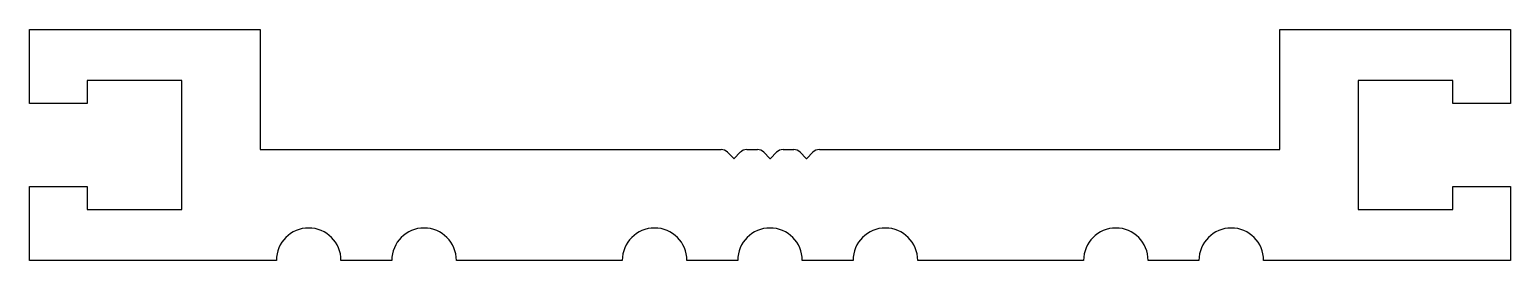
# Model space of a CAD drawing. Extents: x -20.4 to 20.4, y 0.2 to 6.6.
import ezdxf

# ---------------------------------------------------------------- set-up
doc = ezdxf.new("R2010")
doc.units = 0
doc.layers.add('1', color=7, linetype='CONTINUOUS')

msp = doc.modelspace()

# ---------------------------------------------------------------- linework, layer by layer
at = {"layer": '1', "color": 7, "linetype": 'CONTINUOUS'}
for p, q in [((-20.404, 4.567), (-20.404, 6.599)), ((-20.404, 6.599), (-14.054, 6.599)), ((-14.054, 6.599), (-14.054, 3.299)), ((14.046, 3.299), (14.046, 6.599)), ((14.046, 6.599), (20.396, 6.599)), ((20.396, 6.599), (20.396, 4.567)), ((-16.213, 5.202), (-18.816, 5.202)), ((-18.816, 5.202), (-18.816, 4.567)), ((-16.213, 1.646), (-16.213, 5.202)), ((18.809, 5.202), (16.205, 5.202)), ((16.205, 5.202), (16.205, 1.646)), ((18.809, 4.567), (18.809, 5.202)), ((-18.816, 4.567), (-20.404, 4.567)), ((20.396, 4.567), (18.809, 4.567)), ((-14.054, 3.299), (-1.351, 3.299)), ((-0.644, 3.299), (-0.351, 3.299)), ((0.356, 3.299), (0.649, 3.299)), ((1.356, 3.299), (14.046, 3.299)), ((-1.175, 3.225), (-1.003, 3.054)), ((-0.992, 3.054), (-0.821, 3.225)), ((-0.175, 3.225), (-0.004, 3.054)), ((0.008, 3.054), (0.179, 3.225)), ((0.825, 3.225), (0.996, 3.054)), ((1.008, 3.054), (1.179, 3.225)), ((-20.404, 0.249), (-20.404, 2.281)), ((-20.404, 2.281), (-18.816, 2.281)), ((-18.816, 2.281), (-18.816, 1.646)), ((18.809, 1.646), (18.809, 2.281)), ((18.809, 2.281), (20.396, 2.281)), ((20.396, 2.281), (20.396, 0.249)), ((-18.816, 1.646), (-16.213, 1.646)), ((16.205, 1.646), (18.809, 1.646)), ((-13.604, 0.249), (-20.404, 0.249)), ((-10.424, 0.249), (-11.824, 0.249)), ((-4.074, 0.249), (-8.644, 0.249)), ((-0.894, 0.249), (-2.294, 0.249)), ((2.286, 0.249), (0.886, 0.249)), ((8.636, 0.249), (4.066, 0.249)), ((11.816, 0.249), (10.416, 0.249)), ((20.396, 0.249), (13.596, 0.249))]:
    msp.add_line(p, q, dxfattribs=at)
for centre, radius, start, end in [((-1.351, 3.049), 0.25, 45, 90), ((-0.644, 3.049), 0.25, 90, 135), ((-0.351, 3.049), 0.25, 45, 90), ((0.356, 3.049), 0.25, 90, 135), ((0.649, 3.049), 0.25, 45, 90), ((1.356, 3.049), 0.25, 90, 135), ((-0.998, 3.06), 0.008, 225, 315), ((0.002, 3.06), 0.008, 225, 315), ((1.002, 3.06), 0.008, 225, 315), ((-12.714, 0.249), 0.89, 0, 180), ((-9.534, 0.249), 0.89, 0, 180), ((-3.184, 0.249), 0.89, 0, 180), ((-0.004, 0.249), 0.89, 0, 180), ((3.176, 0.249), 0.89, 0, 180), ((9.526, 0.249), 0.89, 0, 180), ((12.706, 0.249), 0.89, 0, 180)]:
    msp.add_arc(centre, radius, start, end, dxfattribs=at)

doc.saveas('drawing.dxf')
